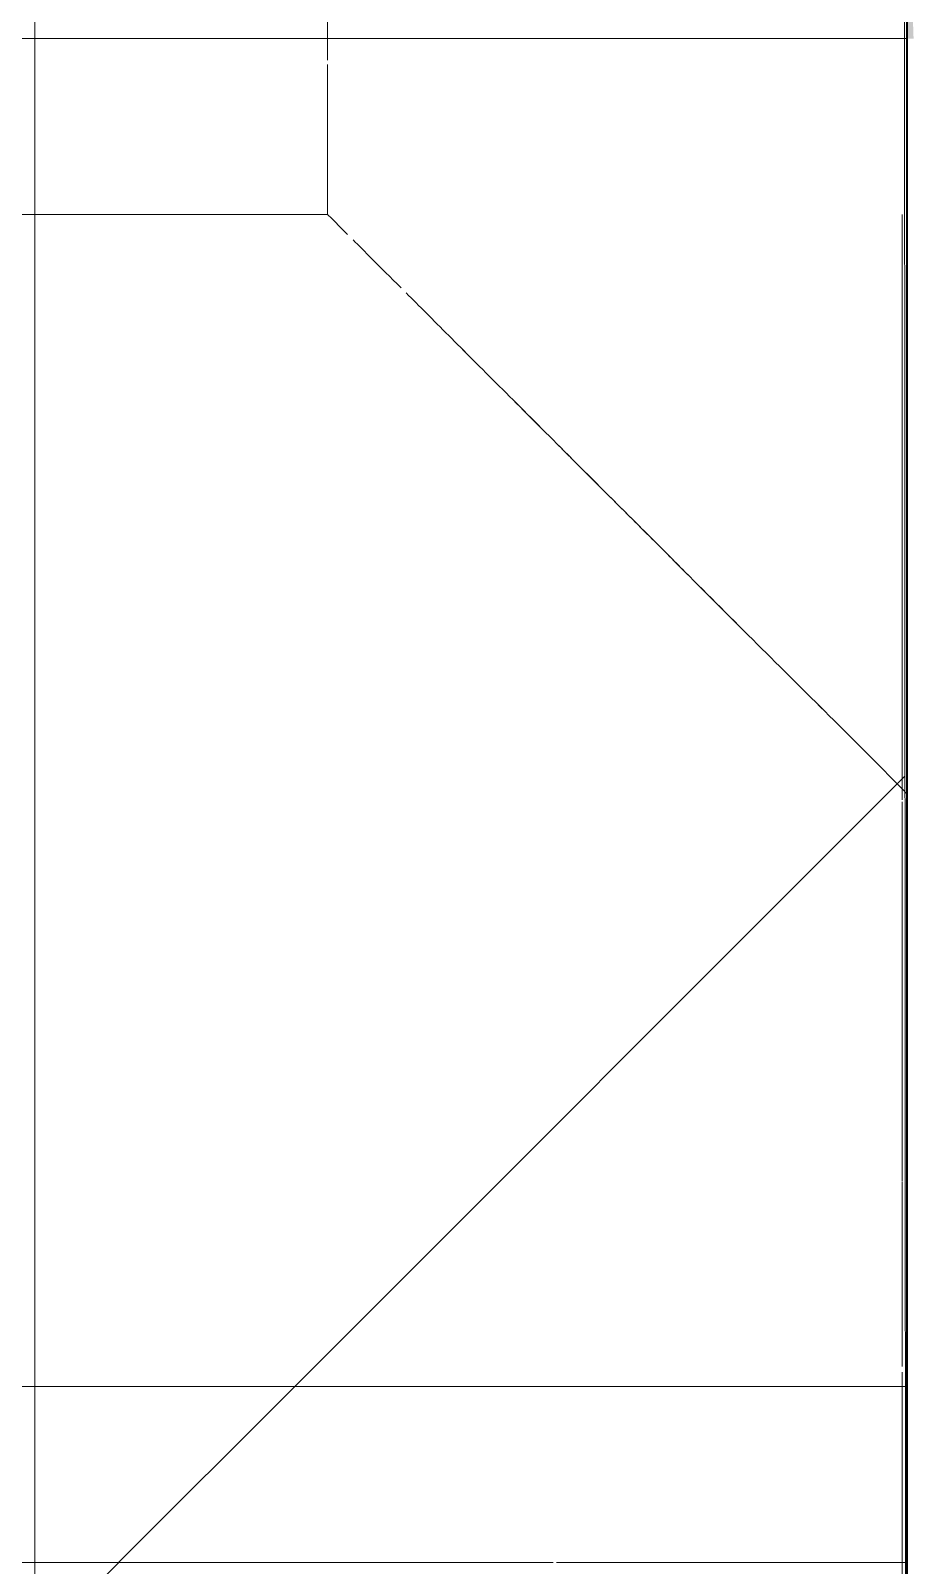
# Model space of a CAD drawing. Header units: millimetres. Extents: x 91786 to 132940, y -1987 to 10096.
# Drawn here: x 124502 to 124532, y 88.9 to 141.3 of the extents above; entities that cross this region are included whole.
import ezdxf

# ---------------------------------------------------------------- set-up
doc = ezdxf.new("R2010")
doc.units = ezdxf.units.MM
for name, color, linetype, lineweight in [('A-DETL-1', 7, 'Continuous', 40), ('A-DETL-GENF', 7, 'Continuous', 9), ('I-WALL', 7, 'Continuous', 9), ('P-SANR-FIXT', 7, 'Continuous', 9), ('P-SANR-FIXT-3', 7, 'Continuous', 18)]:
    doc.layers.add(name, color=color, linetype=linetype, lineweight=lineweight)
doc.layers.add('A-DETL-GENF-1', color=7, linetype='Continuous', lineweight=9, true_color=0xe0e0e0)
doc.layers.add('P-SANR-FIXT-2', color=7, linetype='Continuous', lineweight=9, transparency=0.7)
pattern_1 = [(45, (127032.287, 0), (-35.3553, 35.3553), [])]

# ---------------------------------------------------------------- blocks, each defined once
blk = doc.blocks.new('поддон угловой - 900х900-30799906-Развертка 1_66-4')
at = {"layer": 'P-SANR-FIXT'}
for p, q in [((5860.84, 133.398), (5860.84, 135)), ((5860.84, 128.018), (5860.84, 133.385)), ((5860.84, 121.75), (5860.84, 128)), ((5860.84, 115.022), (5860.84, 121.729)), ((5860.84, 102.021), (5860.84, 114.959)), ((5860.84, 96.633), (5860.84, 102)), ((5860.84, 95.681), (5860.84, 96.615)), ((5860.84, 95), (5860.84, 95.485)), ((5860.84, 92.497), (5860.84, 95)), ((5860.84, 89.894), (5860.84, 92.483)), ((5860.84, 89.003), (5860.84, 89.886)), ((5860.84, 11), (5860.84, 89.003))]:
    blk.add_line(p, q, dxfattribs=at)
blk = doc.blocks.new('сифон - Для раковины-V59-Развертка 1_66-4')
at = {"layer": 'P-SANR-FIXT'}
for p, q in [((5831.224, 211.782), (5831.224, 11)), ((5845.856, 141), (5744.538, 141)), ((5861, 141), (5845.856, 141)), ((5744.538, 89), (5845.856, 89)), ((5845.856, 89), (5848.922, 89)), ((5849.035, 89), (5861, 89))]:
    blk.add_line(p, q, dxfattribs=at)
at = {"layer": 'P-SANR-FIXT-3'}
for p, q in [((5841.224, 161), (5841.224, 140.415)), ((5841.224, 140.114), (5841.224, 135)), ((5831.81, 135), (5812.224, 135)), ((5841.224, 135), (5831.856, 135)), ((5812.224, 95), (5831.81, 95)), ((5831.81, 95), (5861, 95))]:
    blk.add_line(p, q, dxfattribs=at)
for points in [[(5841.906, 134.319), (5841.454, 134.771), (5841.224, 135), (5841.224, 135)], [(5841.224, 135), (5841.224, 135), (5841.454, 134.771), (5841.906, 134.319)], [(5856.048, 120.176), (5855.205, 121.015), (5853.549, 122.674), (5851.98, 124.248), (5851.224, 125)], [(5860.997, 115.231), (5859.328, 116.933), (5857.661, 118.571), (5856.048, 120.176)]]:
    blk.add_open_spline(points, degree=3, dxfattribs=at)
for points, knots in [([(5843.73, 132.493), (5843.364, 132.859), (5842.754, 133.467), (5842.281, 133.942), (5842.092, 134.131)], [0.33893374, 0.33893374, 0.33893374, 0.33893374, 0.375, 0.40587116, 0.40587116, 0.40587116, 0.40587116]), ([(5842.092, 134.131), (5842.281, 133.942), (5842.754, 133.467), (5843.364, 132.859), (5843.73, 132.493)], [0.59412884, 0.59412884, 0.59412884, 0.59412884, 0.625, 0.66106626, 0.66106626, 0.66106626, 0.66106626]), ([(5851.224, 125), (5850.846, 125.376), (5850.105, 126.111), (5848.685, 127.541), (5847.37, 128.858), (5846.177, 130.041), (5845.069, 131.156), (5844.34, 131.885), (5843.904, 132.321)], [0.1666667, 0.1666667, 0.1666667, 0.1666667, 0.1875, 0.2083333, 0.25, 0.2708333, 0.2916667, 0.3333333, 0.3333333, 0.3333333, 0.3333333]), ([(5843.904, 132.321), (5844.34, 131.885), (5845.069, 131.156), (5846.177, 130.04), (5847.37, 128.858), (5849.014, 127.208), (5850.832, 125.388), (5852.372, 123.86), (5853.963, 122.256), (5856.789, 119.43), (5859.328, 116.933), (5860.997, 115.231)], [0.6666667, 0.6666667, 0.6666667, 0.6666667, 0.7083333, 0.7291667, 0.75, 0.7916667, 0.8333333, 0.8541667, 0.875, 0.9166667, 0.9963907, 0.9963907, 0.9963907, 0.9963907])]:
    blk.add_open_spline(points, degree=3, knots=knots, dxfattribs=at)
blk = doc.blocks.new('сифон - Для раковины-V61-Развертка 1_66-4')
at = {"layer": 'P-SANR-FIXT'}
for p, q in [((5831.224, 211.782), (5831.224, 141)), ((5841.224, 141), (5831.224, 141)), ((5831.224, 141), (5831.224, 140.342)), ((5843.904, 141), (5841.381, 141)), ((5845.856, 141), (5844.034, 141)), ((5847.082, 141), (5845.856, 141)), ((5853.368, 141), (5847.082, 141)), ((5858.487, 141), (5853.46, 141)), ((5861, 141), (5858.688, 141)), ((5831.224, 140.114), (5831.224, 135)), ((5831.224, 134.765), (5831.224, 134.447)), ((5831.224, 134.319), (5831.224, 133.599)), ((5831.224, 133.385), (5831.224, 132.321)), ((5831.224, 132.137), (5831.224, 129.384)), ((5831.224, 129.142), (5831.224, 122.526)), ((5831.224, 122.526), (5831.224, 116.882)), ((5831.224, 116.73), (5831.224, 102.192)), ((5831.224, 102), (5831.224, 100.858)), ((5831.224, 100.858), (5831.224, 98.636)), ((5831.224, 98.636), (5831.224, 97.679)), ((5831.224, 97.679), (5831.224, 95.19)), ((5831.224, 95), (5831.224, 89.228)), ((5831.224, 89), (5845.856, 89)), ((5831.224, 89), (5831.224, 11)), ((5845.856, 89), (5848.922, 89)), ((5849.035, 89), (5861, 89))]:
    blk.add_line(p, q, dxfattribs=at)
at = {"layer": 'P-SANR-FIXT-3'}
for p, q in [((5841.224, 161), (5841.224, 141)), ((5841.224, 141), (5841.224, 140.266)), ((5841.224, 140.114), (5841.224, 135)), ((5831.856, 135), (5831.224, 135)), ((5841.224, 135), (5831.856, 135)), ((5831.224, 95), (5831.652, 95)), ((5831.652, 95), (5861, 95))]:
    blk.add_line(p, q, dxfattribs=at)
for points in [[(5841.906, 134.319), (5841.454, 134.771), (5841.224, 135), (5841.224, 135)], [(5841.224, 135), (5841.224, 135), (5841.454, 134.771), (5841.906, 134.319)]]:
    blk.add_open_spline(points, degree=3, dxfattribs=at)
for points, knots in [([(5843.73, 132.493), (5843.364, 132.859), (5842.754, 133.467), (5842.281, 133.942), (5842.092, 134.131)], [0.33893374, 0.33893374, 0.33893374, 0.33893374, 0.375, 0.40587116, 0.40587116, 0.40587116, 0.40587116]), ([(5842.092, 134.131), (5842.281, 133.942), (5842.754, 133.467), (5843.364, 132.859), (5843.73, 132.493)], [0.59412884, 0.59412884, 0.59412884, 0.59412884, 0.625, 0.66106626, 0.66106626, 0.66106626, 0.66106626]), ([(5860.997, 115.231), (5859.328, 116.933), (5856.789, 119.428), (5853.549, 122.674), (5851.588, 124.641), (5850.105, 126.111), (5848.685, 127.541), (5847.37, 128.858), (5846.177, 130.041), (5845.069, 131.156), (5844.34, 131.885), (5843.904, 132.321)], [0.0036093, 0.0036093, 0.0036093, 0.0036093, 0.0833333, 0.125, 0.1666667, 0.1875, 0.2083333, 0.25, 0.2708333, 0.2916667, 0.3333333, 0.3333333, 0.3333333, 0.3333333]), ([(5843.904, 132.321), (5844.34, 131.885), (5845.069, 131.156), (5846.177, 130.04), (5847.37, 128.858), (5849.014, 127.208), (5850.832, 125.388), (5852.372, 123.86), (5853.963, 122.256), (5856.789, 119.43), (5859.328, 116.933), (5860.997, 115.231)], [0.6666667, 0.6666667, 0.6666667, 0.6666667, 0.7083333, 0.7291667, 0.75, 0.7916667, 0.8333333, 0.8541667, 0.875, 0.9166667, 0.9963907, 0.9963907, 0.9963907, 0.9963907])]:
    blk.add_open_spline(points, degree=3, knots=knots, dxfattribs=at)
blk = doc.blocks.new('сифон - Для раковины-V63-Развертка 1_66-4')
at = {"layer": 'P-SANR-FIXT'}
for p, q in [((5831.224, 211.782), (5831.224, 141)), ((5841.224, 141), (5831.224, 141)), ((5831.224, 141), (5831.224, 140.342)), ((5843.904, 141), (5841.381, 141)), ((5845.856, 141), (5844.034, 141)), ((5847.082, 141), (5845.856, 141)), ((5853.368, 141), (5847.082, 141)), ((5858.487, 141), (5853.46, 141)), ((5861, 141), (5858.688, 141)), ((5831.224, 140.114), (5831.224, 135)), ((5831.224, 134.765), (5831.224, 134.447)), ((5831.224, 134.319), (5831.224, 133.599)), ((5831.224, 133.385), (5831.224, 132.321)), ((5831.224, 132.137), (5831.224, 129.384)), ((5831.224, 129.142), (5831.224, 125)), ((5831.224, 125), (5831.224, 122.526)), ((5831.224, 122.526), (5831.224, 117.244)), ((5831.224, 117.244), (5831.224, 116.882)), ((5831.224, 116.73), (5831.224, 102.192)), ((5831.224, 102), (5831.224, 100.858)), ((5831.224, 100.858), (5831.224, 98.636)), ((5831.224, 98.636), (5831.224, 97.679)), ((5831.224, 97.679), (5831.224, 95.19)), ((5831.224, 95), (5831.224, 89.228)), ((5831.224, 89), (5845.856, 89)), ((5831.224, 89), (5831.224, 11)), ((5845.856, 89), (5848.922, 89)), ((5849.035, 89), (5861, 89))]:
    blk.add_line(p, q, dxfattribs=at)
at = {"layer": 'P-SANR-FIXT-3'}
for p, q in [((5841.224, 161), (5841.224, 141)), ((5841.224, 141), (5841.224, 140.266)), ((5841.224, 140.114), (5841.224, 135)), ((5831.856, 135), (5831.224, 135)), ((5841.224, 135), (5831.856, 135)), ((5831.224, 95), (5831.652, 95)), ((5831.652, 95), (5861, 95))]:
    blk.add_line(p, q, dxfattribs=at)
for points in [[(5841.906, 134.319), (5841.454, 134.771), (5841.224, 135), (5841.224, 135)], [(5841.224, 135), (5841.224, 135), (5841.454, 134.771), (5841.906, 134.319)]]:
    blk.add_open_spline(points, degree=3, dxfattribs=at)
for points, knots in [([(5843.73, 132.493), (5843.364, 132.859), (5842.754, 133.467), (5842.281, 133.942), (5842.092, 134.131)], [0.33893374, 0.33893374, 0.33893374, 0.33893374, 0.375, 0.40587116, 0.40587116, 0.40587116, 0.40587116]), ([(5842.092, 134.131), (5842.281, 133.942), (5842.754, 133.467), (5843.364, 132.859), (5843.73, 132.493)], [0.59412884, 0.59412884, 0.59412884, 0.59412884, 0.625, 0.66106626, 0.66106626, 0.66106626, 0.66106626]), ([(5851.224, 125), (5850.846, 125.376), (5850.105, 126.111), (5848.685, 127.541), (5847.37, 128.858), (5846.177, 130.041), (5845.069, 131.156), (5844.34, 131.885), (5843.904, 132.321)], [0.1666667, 0.1666667, 0.1666667, 0.1666667, 0.1875, 0.2083333, 0.25, 0.2708333, 0.2916667, 0.3333333, 0.3333333, 0.3333333, 0.3333333]), ([(5843.904, 132.321), (5844.34, 131.885), (5845.069, 131.156), (5846.177, 130.04), (5846.774, 129.449), (5847.082, 129.142)], [0.66666667, 0.66666667, 0.66666667, 0.66666667, 0.70833333, 0.72916667, 0.75, 0.75, 0.75, 0.75]), ([(5847.082, 129.142), (5847.699, 128.528), (5849.014, 127.208), (5850.832, 125.388), (5852.372, 123.86), (5853.963, 122.256), (5856.789, 119.43), (5859.328, 116.933), (5860.997, 115.231)], [0.75, 0.75, 0.75, 0.75, 0.7916667, 0.8333333, 0.8541667, 0.875, 0.9166667, 0.9963907, 0.9963907, 0.9963907, 0.9963907]), ([(5860.997, 115.231), (5859.328, 116.933), (5856.789, 119.428), (5853.549, 122.674), (5851.98, 124.248), (5851.224, 125)], [0.0036093, 0.0036093, 0.0036093, 0.0036093, 0.0833333, 0.125, 0.1666667, 0.1666667, 0.1666667, 0.1666667])]:
    blk.add_open_spline(points, degree=3, knots=knots, dxfattribs=at)
blk = doc.blocks.new('сифон - Для раковины-V65-Развертка 1_66-4')
at = {"layer": 'P-SANR-FIXT'}
for p, q in [((5831.224, 211.782), (5831.224, 141)), ((5841.224, 141), (5831.224, 141)), ((5831.224, 141), (5831.224, 140.342)), ((5843.904, 141), (5841.381, 141)), ((5845.856, 141), (5844.034, 141)), ((5847.082, 141), (5845.856, 141)), ((5848.624, 141), (5847.082, 141)), ((5853.368, 141), (5848.624, 141)), ((5858.487, 141), (5853.46, 141)), ((5861, 141), (5858.688, 141)), ((5831.224, 140.114), (5831.224, 135)), ((5831.224, 134.765), (5831.224, 134.447)), ((5831.224, 134.319), (5831.224, 133.599)), ((5831.224, 133.385), (5831.224, 132.321)), ((5831.224, 132.137), (5831.224, 129.384)), ((5831.224, 129.142), (5831.224, 127.258)), ((5831.224, 127.258), (5831.224, 125)), ((5831.224, 125), (5831.224, 122.526)), ((5831.224, 122.526), (5831.224, 117.244)), ((5831.224, 117.244), (5831.224, 116.882)), ((5831.224, 116.73), (5831.224, 105)), ((5831.224, 105), (5831.224, 102.192)), ((5831.224, 102), (5831.224, 100.858)), ((5831.224, 100.858), (5831.224, 98.636)), ((5831.224, 98.636), (5831.224, 97.679)), ((5831.224, 97.679), (5831.224, 95.19)), ((5831.224, 95), (5831.224, 89.228)), ((5831.224, 89), (5845.856, 89)), ((5831.224, 89), (5831.224, 11)), ((5845.856, 89), (5848.922, 89)), ((5849.035, 89), (5861, 89))]:
    blk.add_line(p, q, dxfattribs=at)
at = {"layer": 'P-SANR-FIXT-3'}
for p, q in [((5841.224, 161), (5841.224, 141)), ((5841.224, 141), (5841.224, 140.266)), ((5841.224, 140.114), (5841.224, 135)), ((5831.856, 135), (5831.224, 135)), ((5841.224, 135), (5831.856, 135)), ((5831.224, 95), (5831.652, 95)), ((5831.652, 95), (5861, 95))]:
    blk.add_line(p, q, dxfattribs=at)
for points in [[(5841.906, 134.319), (5841.454, 134.771), (5841.224, 135), (5841.224, 135)], [(5841.224, 135), (5841.224, 135), (5841.454, 134.771), (5841.906, 134.319)]]:
    blk.add_open_spline(points, degree=3, dxfattribs=at)
for points, knots in [([(5843.73, 132.493), (5843.364, 132.859), (5842.754, 133.467), (5842.281, 133.942), (5842.092, 134.131)], [0.33893374, 0.33893374, 0.33893374, 0.33893374, 0.375, 0.40587116, 0.40587116, 0.40587116, 0.40587116]), ([(5842.092, 134.131), (5842.281, 133.942), (5842.754, 133.467), (5843.364, 132.859), (5843.73, 132.493)], [0.59412884, 0.59412884, 0.59412884, 0.59412884, 0.625, 0.66106626, 0.66106626, 0.66106626, 0.66106626]), ([(5851.224, 125), (5850.846, 125.376), (5850.105, 126.111), (5848.685, 127.541), (5847.37, 128.858), (5846.177, 130.041), (5845.069, 131.156), (5844.34, 131.885), (5843.904, 132.321)], [0.1666667, 0.1666667, 0.1666667, 0.1666667, 0.1875, 0.2083333, 0.25, 0.2708333, 0.2916667, 0.3333333, 0.3333333, 0.3333333, 0.3333333]), ([(5843.904, 132.321), (5844.34, 131.885), (5845.069, 131.156), (5846.177, 130.04), (5846.774, 129.449), (5847.082, 129.142)], [0.66666667, 0.66666667, 0.66666667, 0.66666667, 0.70833333, 0.72916667, 0.75, 0.75, 0.75, 0.75]), ([(5847.082, 129.142), (5847.699, 128.528), (5849.014, 127.208), (5850.832, 125.388), (5852.372, 123.86), (5853.963, 122.256), (5856.789, 119.43), (5859.328, 116.933), (5860.997, 115.231)], [0.75, 0.75, 0.75, 0.75, 0.7916667, 0.8333333, 0.8541667, 0.875, 0.9166667, 0.9963907, 0.9963907, 0.9963907, 0.9963907]), ([(5860.997, 115.231), (5859.328, 116.933), (5856.789, 119.428), (5853.549, 122.674), (5851.98, 124.248), (5851.224, 125)], [0.0036093, 0.0036093, 0.0036093, 0.0036093, 0.0833333, 0.125, 0.1666667, 0.1666667, 0.1666667, 0.1666667])]:
    blk.add_open_spline(points, degree=3, knots=knots, dxfattribs=at)
blk = doc.blocks.new('сифон - Для раковины-V67-Развертка 1_66-4')
at = {"layer": 'P-SANR-FIXT-2'}
blk.add_hatch(color=256, dxfattribs=at).paths.add_polyline_path([(5861, 141), (5861.224, 141), (5861, 147.392)])
at = {"layer": 'P-SANR-FIXT'}
for p, q in [((5831.224, 211.782), (5831.224, 141)), ((5841.224, 141), (5831.224, 141)), ((5831.224, 141), (5831.224, 140.342)), ((5843.904, 141), (5841.381, 141)), ((5845.856, 141), (5844.034, 141)), ((5847.082, 141), (5845.856, 141)), ((5848.624, 141), (5847.082, 141)), ((5851.224, 141), (5848.624, 141)), ((5853.368, 141), (5851.224, 141)), ((5858.487, 141), (5853.46, 141)), ((5861, 141), (5858.688, 141)), ((5831.224, 140.114), (5831.224, 135)), ((5831.224, 134.765), (5831.224, 134.447)), ((5831.224, 134.319), (5831.224, 133.599)), ((5831.224, 133.385), (5831.224, 132.321)), ((5831.224, 132.137), (5831.224, 129.384)), ((5831.224, 129.142), (5831.224, 127.258)), ((5831.224, 127.258), (5831.224, 125)), ((5831.224, 125), (5831.224, 122.526)), ((5831.224, 122.526), (5831.224, 117.244)), ((5831.224, 117.244), (5831.224, 116.882)), ((5831.224, 116.73), (5831.224, 105)), ((5831.224, 105), (5831.224, 102.192)), ((5831.224, 102), (5831.224, 100.858)), ((5831.224, 100.858), (5831.224, 98.636)), ((5831.224, 98.636), (5831.224, 97.679)), ((5831.224, 97.679), (5831.224, 95.681)), ((5831.224, 95.681), (5831.224, 95.19)), ((5831.224, 95), (5831.224, 89.228)), ((5831.224, 89), (5845.856, 89)), ((5831.224, 89), (5831.224, 11)), ((5845.856, 89), (5848.922, 89)), ((5849.035, 89), (5861, 89))]:
    blk.add_line(p, q, dxfattribs=at)
at = {"layer": 'P-SANR-FIXT-3'}
for p, q in [((5841.224, 161), (5841.224, 141)), ((5841.224, 141), (5841.224, 140.266)), ((5841.224, 140.114), (5841.224, 135)), ((5831.856, 135), (5831.224, 135)), ((5841.224, 135), (5831.856, 135)), ((5831.224, 95), (5831.652, 95)), ((5831.652, 95), (5861, 95))]:
    blk.add_line(p, q, dxfattribs=at)
for points in [[(5841.906, 134.319), (5841.454, 134.771), (5841.224, 135), (5841.224, 135)], [(5841.224, 135), (5841.224, 135), (5841.454, 134.771), (5841.906, 134.319)], [(5847.082, 129.142), (5847.699, 128.528), (5849.014, 127.208), (5850.468, 125.752), (5851.224, 125)], [(5860.997, 115.231), (5859.328, 116.933), (5857.661, 118.571), (5856.048, 120.176)], [(5856.048, 120.176), (5857.661, 118.573), (5859.328, 116.933), (5860.997, 115.231)]]:
    blk.add_open_spline(points, degree=3, dxfattribs=at)
for points, knots in [([(5843.73, 132.493), (5843.364, 132.859), (5842.754, 133.467), (5842.281, 133.942), (5842.092, 134.131)], [0.33893374, 0.33893374, 0.33893374, 0.33893374, 0.375, 0.40587116, 0.40587116, 0.40587116, 0.40587116]), ([(5842.092, 134.131), (5842.281, 133.942), (5842.754, 133.467), (5843.364, 132.859), (5843.73, 132.493)], [0.59412884, 0.59412884, 0.59412884, 0.59412884, 0.625, 0.66106626, 0.66106626, 0.66106626, 0.66106626]), ([(5856.048, 120.176), (5855.205, 121.015), (5853.549, 122.674), (5851.588, 124.641), (5850.105, 126.111), (5848.685, 127.541), (5847.37, 128.858), (5846.177, 130.041), (5845.069, 131.156), (5844.34, 131.885), (5843.904, 132.321)], [0.0833333, 0.0833333, 0.0833333, 0.0833333, 0.125, 0.1666667, 0.1875, 0.2083333, 0.25, 0.2708333, 0.2916667, 0.3333333, 0.3333333, 0.3333333, 0.3333333]), ([(5843.904, 132.321), (5844.34, 131.885), (5845.069, 131.156), (5846.177, 130.04), (5846.774, 129.449), (5847.082, 129.142)], [0.66666667, 0.66666667, 0.66666667, 0.66666667, 0.70833333, 0.72916667, 0.75, 0.75, 0.75, 0.75]), ([(5851.224, 125), (5851.602, 124.624), (5852.372, 123.86), (5853.963, 122.256), (5855.205, 121.014), (5856.048, 120.176)], [0.83333333, 0.83333333, 0.83333333, 0.83333333, 0.85416667, 0.875, 0.91666667, 0.91666667, 0.91666667, 0.91666667])]:
    blk.add_open_spline(points, degree=3, knots=knots, dxfattribs=at)
blk = doc.blocks.new('Начало раскладки_красным - Начало раскладки_красным-V73-Развертка 1_66-4')
at = {"layer": 'A-DETL-GENF'}
blk.add_line((5860.982, 30), (5860.845, 264.77), dxfattribs=at)

msp = doc.modelspace()

# ---------------------------------------------------------------- hatches: boundary and pattern name
at = {"layer": 'A-DETL-GENF-1'}
h = msp.add_hatch(dxfattribs=at)
h.set_pattern_fill('FP_31', color=256, style=0, pattern_type=2)
h.set_pattern_definition(pattern_1)
h.paths.add_polyline_path([(124331.895, 0), (124531.735, 0), (124531.735, 11), (124502.12, 11), (124501.845, 89), (124415.433, 89), (124415.433, 95), (124341.064, 95), (124341.064, 75), (124332.12, 75), (124332.12, 155), (124341.064, 155), (124341.064, 135), (124415.433, 135), (124415.433, 141), (124502.12, 141), (124502.12, 211.782), (124512.12, 211.782), (124512.12, 235), (124331.895, 235), (124331.895, 55.862)])
h.paths.add_polyline_path([(124489.324, 498.989), (124488.844, 499.099), (124489.019, 498.975)])
h.paths.add_polyline_path([(124429.956, 400), (124531.895, 400), (124531.895, 503.073), (124531.152, 502.889), (124530.701, 502.593), (124528.803, 501.995), (124526.476, 500.514), (124524.028, 499.57), (124520.895, 499.708), (124517.57, 500.278), (124515.604, 500.142), (124515.324, 501.084), (124515.09, 501.321), (124510.915, 501.048), (124485.892, 498.667), (124480.768, 498.24), (124483.103, 498.317), (124480.208, 497.816), (124467.444, 495.611), (124453.961, 490.924), (124442.246, 483.265), (124433.852, 472.727), (124428.975, 457.663), (124418.905, 400), (124419.703, 400)])
h.paths.add_polyline_path([(124404.532, 535.539), (124404.621, 535.715), (124404.621, 535.561)])
h.paths.add_polyline_path([(124505.461, 545.536), (124505.798, 545.02), (124506.297, 544.734), (124507.123, 543.632), (124506.921, 542.952), (124507.142, 544.105), (124506.921, 544.332), (124505.462, 545.534)])
h.paths.add_polyline_path([(124505.844, 541.554), (124506.028, 542.128), (124505.824, 541.789), (124505.832, 541.703)])
h.paths.add_polyline_path([(124464.421, 534.613), (124464.419, 534.429), (124462.431, 534.094), (124462.517, 534.308), (124463.589, 534.48)])
h.paths.add_polyline_path([(124459.658, 533.471), (124461.842, 534.01), (124462.517, 533.769), (124460.422, 533.405), (124459.635, 533.462)])
h.paths.add_polyline_path([(124445.4, 524.196), (124444.277, 523.95), (124444.945, 524.064)])
h.paths.add_polyline_path([(124440.88, 520.526), (124440.138, 520.628), (124440.164, 520.554)])
h.paths.add_polyline_path([(124437.173, 517.016), (124437.913, 517.674), (124438.451, 517.957), (124438.222, 517.252), (124437.567, 516.832), (124437.167, 516.909)])
h.paths.add_polyline_path([(124453.84, 508.833), (124455.788, 509.257), (124454.149, 509.197), (124452.495, 508.964)])
h.paths.add_polyline_path([(124444.315, 508.022), (124437.321, 507.619), (124438.942, 507.542), (124444.79, 508.063)])
h.paths.add_polyline_path([(124465.05, 510.25), (124465.171, 510.021), (124469.714, 510.648), (124465.171, 510.264)])
h.paths.add_polyline_path([(124489.485, 512.444), (124487.161, 512.275), (124485.739, 511.801), (124485.85, 511.651), (124488.76, 512.348)])
h.paths.add_polyline_path([(124331.895, 400), (124373.165, 400), (124388.541, 493.98), (124392.124, 513.974), (124392.344, 514.013), (124392.601, 514.615), (124392.601, 515.922), (124394.882, 515.761), (124397.084, 520.141), (124399.304, 522.927), (124401.614, 522.831), (124399.654, 523.822), (124393.46, 528.027), (124394.611, 534.373), (124398.416, 534.857), (124398.351, 535.077), (124398.762, 534.857), (124399.355, 534.828), (124410.162, 536.096), (124411.455, 536.28), (124411.984, 536.075), (124412.666, 536.293), (124414.007, 536.4), (124414.127, 536.494), (124421.339, 537.436), (124506.36, 545.336), (124506.951, 544.999), (124507.57, 544.022), (124507.591, 543.087), (124506.978, 542.047), (124505.51, 541.522), (124491.692, 540.431), (124491.209, 540.607), (124490.229, 540.352), (124490.229, 540.167), (124481.21, 539.203), (124480.026, 538.94), (124478.617, 538.609), (124470.9, 536.982), (124470.703, 536.736), (124470.428, 536.452), (124457.693, 532.848), (124458.148, 532.821), (124461.744, 533.385), (124461.407, 533.1), (124460.562, 532.723), (124459.292, 532.473), (124458.148, 532.338), (124457.816, 531.974), (124454.668, 530.294), (124452.462, 529.435), (124453.115, 529.241), (124451.397, 528.558), (124450.992, 528.558), (124450.632, 528.064), (124450.481, 527.968), (124449.948, 527.613), (124450.338, 527.475), (124447.402, 526.324), (124447.402, 525.922), (124446.346, 525.448), (124446.346, 525.19), (124444.706, 523.592), (124441.759, 522.199), (124442.464, 521.962), (124441.683, 521.489), (124441.86, 521.342), (124441.322, 520.846), (124440.133, 520.083), (124440.657, 520.036), (124440.378, 519.576), (124438.837, 518.448), (124438.273, 518.531), (124436.874, 517.42), (124436.908, 517.122), (124437.069, 516.967), (124436.58, 516.458), (124436.695, 516.087), (124436.08, 514.896), (124435.419, 514.725), (124435.407, 514.519), (124434.721, 514.104), (124434.803, 513.053), (124434.449, 512.49), (124434.102, 512.629), (124433.531, 512.094), (124433.773, 511.62), (124433.906, 511.407), (124434.173, 511.247), (124433.563, 510.529), (124431.147, 510.862), (124431.341, 509.452), (124433.495, 509.093), (124433.28, 508.05), (124443.223, 508.072), (124445.049, 508.227), (124448.209, 508.818), (124448.209, 509.002), (124460.19, 510.015), (124462.529, 510.05), (124466.819, 510.606), (124489.917, 512.829), (124490.173, 512.592), (124489.917, 512.391), (124491.068, 512.511), (124498.283, 513.32), (124500.383, 513.243), (124501.457, 513.452), (124507.806, 514.006), (124507.806, 513.737), (124510.34, 514.087), (124510.831, 514.286), (124517.329, 514.752), (124518.696, 514.806), (124521.16, 515.115), (124517.934, 515.06), (124517.934, 515.223), (124528.9, 516.259), (124531.895, 516.592), (124531.895, 600), (124331.895, 600), (124331.895, 483.002)])
h.paths.add_polyline_path([(124482.219, 499.072), (124482.219, 499.266), (124482.063, 499.09)])
h.paths.add_polyline_path([(124508.698, 501.206), (124508.664, 501.365), (124508.664, 501.207)])
h.paths.add_polyline_path([(124445.117, 508.707), (124446.856, 508.931), (124446.28, 508.818)])
h.paths.add_polyline_path([(124462.944, 510.078), (124463.512, 510.282), (124463.266, 510.137)])
h.paths.add_polyline_path([(124471.954, 510.687), (124471.437, 510.804), (124471.116, 510.73)])
h.paths.add_polyline_path([(124505.037, 513.652), (124504.482, 513.755), (124504.85, 513.669)])
h.paths.add_polyline_path([(124511.596, 514.373), (124512.137, 514.601), (124511.681, 514.385)])
h.paths.add_polyline_path([(124526.063, 515.314), (124525.426, 515.401), (124524.688, 515.317)])
h.paths.add_polyline_path([(124427.926, 518.138), (124438.942, 524.617), (124443.731, 527.162), (124443.286, 526.463), (124444.67, 527.46), (124445.843, 528.275), (124435.482, 522.545), (124427.896, 518.143)])
h.paths.add_polyline_path([(124448.548, 529.031), (124451.259, 530.071), (124452.096, 530.36), (124451.866, 530.503), (124454.668, 531.27), (124453.107, 531.212), (124453.107, 531.531), (124450.487, 530.127), (124448.725, 529.145)])
h.paths.add_polyline_path([(124458.755, 532.045), (124458.398, 532.267), (124458.898, 532.099)])
h.paths.add_polyline_path([(124476.078, 537.91), (124486.549, 539.622), (124484.093, 538.989), (124476.182, 537.916)])
h.paths.add_polyline_path([(124489.068, 539.948), (124490.778, 540.044), (124490.021, 539.975), (124489.225, 539.952)])
h = msp.add_hatch(dxfattribs=at)
h.set_pattern_fill('FP_31', color=256, style=0, pattern_type=2)
h.set_pattern_definition(pattern_1)
h.paths.add_polyline_path([(124502.12, 11), (124531.735, 11), (124531.735, 89), (124502.12, 89), (124502.12, 25.352)])
h.paths.add_polyline_path([(124339.77, 75), (124341.064, 75), (124341.064, 155), (124332.12, 155), (124332.12, 75)])
h.paths.add_polyline_path([(124501.845, 89), (124502.12, 89.228), (124501.845, 95), (124415.433, 95), (124415.433, 89), (124483.872, 89)])
h.paths.add_polyline_path([(124502.12, 141), (124512.12, 141), (124512.12, 161), (124509.62, 161), (124509.867, 168), (124512.12, 168), (124512.12, 211.782), (124502.12, 211.782), (124502.12, 147.392)])
h.paths.add_polyline_path([(124483.12, 135), (124502.12, 135), (124501.845, 141), (124415.433, 141), (124415.433, 135), (124476.12, 135)])
h.paths.add_polyline_path([(124501.845, 235), (124512.12, 235), (124512.12, 251), (124509.62, 251), (124509.62, 258), (124510.831, 258.133), (124514.423, 260.069), (124514.024, 260.212), (124515.324, 260.86), (124515.402, 260.893), (124516.13, 261.804), (124517.17, 262.967), (124518.422, 264.763), (124435.451, 265), (124435.451, 400), (124331.895, 400), (124331.895, 399.127), (124367.975, 264.792), (124331.895, 264.749), (124331.895, 235), (124429.956, 235)])
h = msp.add_hatch(dxfattribs=at)
h.set_pattern_fill('FP_31', color=256, style=0, pattern_type=2)
h.set_pattern_definition(pattern_1)
h.paths.add_polyline_path([(124502.12, 89), (124531.735, 89.003), (124531.735, 95), (124502.12, 95), (124502.12, 89.228)])
h.paths.add_polyline_path([(124506.139, 135), (124512.12, 135), (124512.12, 141), (124502.12, 141), (124502.12, 135), (124504.993, 135)])
h.paths.add_polyline_path([(124458.182, 265), (124495.573, 265), (124531.661, 400), (124435.451, 400), (124435.451, 265), (124450.188, 265)])
h = msp.add_hatch(dxfattribs=at)
h.set_pattern_fill('FP_31', color=256, style=0, pattern_type=2)
h.set_pattern_definition(pattern_1)
h.paths.add_polyline_path([(124502.12, 95), (124501.845, 135), (124415.433, 135), (124415.433, 134.319), (124476.12, 134.319), (124476.12, 133.385), (124415.433, 133.385), (124415.433, 132.321), (124476.12, 132.137), (124476.12, 97.679), (124415.433, 97.679), (124415.433, 96.615), (124476.12, 96.615), (124476.12, 95.681), (124415.433, 95.681), (124415.433, 95), (124501.845, 95)])
h.paths.add_polyline_path([(124515.761, 141), (124531.895, 141), (124531.895, 211.782), (124512.12, 211.782), (124512.12, 168), (124509.62, 168), (124509.701, 161), (124512.12, 161), (124512.277, 141), (124514.929, 141)])
h.paths.add_polyline_path([(124512.12, 235), (124531.895, 235), (124531.692, 264.77), (124518.422, 264.555), (124515.198, 260.806), (124513.917, 259.965), (124513.33, 259.612), (124510.62, 258), (124509.62, 258), (124509.62, 251), (124512.12, 251), (124512.12, 238.922)])
h = msp.add_hatch(dxfattribs=at)
h.set_pattern_fill('FP_31', color=256, style=0, pattern_type=2)
h.set_pattern_definition(pattern_1)
h.paths.add_polyline_path([(124502.577, 100.858), (124503.142, 100.858), (124503.142, 102.264), (124502.12, 102), (124502.12, 100.858)])
h.paths.add_polyline_path([(124502.12, 106.692), (124503.142, 106.783), (124503.142, 109.824), (124502.12, 109.824), (124502.12, 108.271)])
h.paths.add_polyline_path([(124502.12, 111.831), (124503.142, 111.939), (124503.142, 117.365), (124502.12, 117.244), (124502.12, 113.27)])
h.paths.add_polyline_path([(124517.977, 140.114), (124519.417, 140.211), (124519.519, 141), (124517.977, 141), (124517.977, 140.221)])
h = msp.add_hatch(dxfattribs=at)
h.set_pattern_fill('FP_31', color=256, style=0, pattern_type=2)
h.set_pattern_definition(pattern_1)
h.paths.add_polyline_path([(124502.12, 98.636), (124503.142, 98.687), (124503.142, 100.858), (124502.12, 100.858)])
h.paths.add_polyline_path([(124502.12, 122.526), (124503.142, 122.653), (124503.142, 125), (124502.12, 125), (124502.12, 123.341)])
h.paths.add_polyline_path([(124517.977, 140.114), (124517.977, 141), (124514.799, 141), (124514.902, 140.114), (124517.12, 140.114)])
h = msp.add_hatch(dxfattribs=at)
h.set_pattern_fill('FP_31', color=256, style=0, pattern_type=2)
h.set_pattern_definition(pattern_1)
h.paths.add_polyline_path([(124503.142, 129.142), (124503.142, 131.151), (124502.12, 131.048), (124502.12, 129.142), (124502.721, 129.142)])
h.paths.add_polyline_path([(124523.797, 137.517), (124524.145, 140.114), (124522.12, 140.114), (124522.12, 137.517)])
h.paths.add_polyline_path([(124513.235, 140.114), (124514.799, 140.246), (124514.799, 141), (124512.801, 141), (124512.801, 140.114)])
h = msp.add_hatch(dxfattribs=at)
h.set_pattern_fill('FP_31', color=256, style=0, pattern_type=2)
h.set_pattern_definition(pattern_1)
h.paths.add_polyline_path([(124506.139, 95), (124531.895, 95), (124531.735, 133.385), (124528.634, 133.508), (124529.142, 137.517), (124519.104, 137.806), (124519.404, 140.114), (124512.801, 140.261), (124512.801, 141), (124512.12, 141), (124512.12, 135), (124502.12, 134.765), (124502.12, 132.321), (124503.142, 132.137), (124503.142, 111.939), (124506.139, 112.255), (124506.139, 109.824), (124503.142, 109.824), (124503.142, 106.783), (124506.139, 107.05), (124506.139, 105), (124503.142, 105), (124503.142, 95.681), (124502.12, 95.681), (124502.12, 95), (124504.396, 95)])
h = msp.add_hatch(dxfattribs=at)
h.set_pattern_fill('FP_31', color=256, style=0, pattern_type=2)
h.set_pattern_definition(pattern_1)
h.paths.add_polyline_path([(124521.772, 140.114), (124522.12, 140.19), (124522.12, 141), (124519.519, 141), (124519.404, 140.114), (124520.895, 140.114)])
h = msp.add_hatch(dxfattribs=at)
h.set_pattern_fill('FP_31', color=256, style=0, pattern_type=2)
h.set_pattern_definition(pattern_1)
h.paths.add_polyline_path([(124524.145, 140.114), (124524.263, 141), (124522.12, 141), (124522.12, 140.114)])
h = msp.add_hatch(dxfattribs=at)
h.set_pattern_fill('FP_31', color=256, style=0, pattern_type=2)
h.set_pattern_definition(pattern_1)
h.paths.add_polyline_path([(124526.943, 140.114), (124526.943, 141), (124524.263, 141), (124524.355, 140.114)])
h = msp.add_hatch(dxfattribs=at)
h.set_pattern_fill('FP_31', color=256, style=0, pattern_type=2)
h.set_pattern_definition(pattern_1)
h.paths.add_polyline_path([(124526.943, 140.114), (124529.474, 140.134), (124529.382, 141), (124526.943, 141), (124526.943, 140.153)])
h = msp.add_hatch(dxfattribs=at)
h.set_pattern_fill('FP_31', color=256, style=0, pattern_type=2)
h.set_pattern_definition(pattern_1)
h.paths.add_polyline_path([(124531.895, 140.114), (124531.735, 141), (124529.584, 141), (124529.471, 140.114), (124531.735, 140.114)])
h = msp.add_hatch(dxfattribs=at)
h.set_pattern_fill('FP_31', color=256, style=0, pattern_type=2)
h.set_pattern_definition(pattern_1)
h.paths.add_polyline_path([(124503.142, 125), (124503.142, 127.379), (124502.12, 127.258), (124502.12, 125), (124502.7, 125)])
h.paths.add_polyline_path([(124529.142, 137.517), (124531.895, 137.522), (124531.735, 140.114), (124529.471, 140.114), (124529.15, 137.583)])
h = msp.add_hatch(dxfattribs=at)
h.set_pattern_fill('FP_31', color=256, style=0, pattern_type=2)
h.set_pattern_definition(pattern_1)
h.paths.add_polyline_path([(124502.12, 127.258), (124503.142, 127.379), (124503.142, 129.142), (124502.12, 129.142), (124502.12, 128)])
h.paths.add_polyline_path([(124526.943, 137.517), (124529.15, 137.583), (124529.348, 140.114), (124526.943, 140.114), (124526.943, 137.632)])
h = msp.add_hatch(dxfattribs=at)
h.set_pattern_fill('FP_31', color=256, style=0, pattern_type=2)
h.set_pattern_definition(pattern_1)
h.paths.add_polyline_path([(124502.12, 95.681), (124503.142, 95.681), (124503.142, 97.679), (124502.12, 97.679), (124502.12, 96.254)])
h.paths.add_polyline_path([(124523.797, 137.517), (124526.943, 137.632), (124526.943, 140.114), (124524.145, 140.114), (124523.821, 137.701)])
h = msp.add_hatch(dxfattribs=at)
h.set_pattern_fill('FP_31', color=256, style=0, pattern_type=2)
h.set_pattern_definition(pattern_1)
h.paths.add_polyline_path([(124506.139, 105), (124506.139, 107.05), (124503.142, 106.783), (124503.142, 105), (124504.545, 105)])
h.paths.add_polyline_path([(124506.139, 109.824), (124506.139, 112.255), (124503.142, 111.939), (124503.142, 109.824), (124504.617, 109.824)])
h.paths.add_polyline_path([(124502.12, 131.048), (124503.142, 131.151), (124503.142, 132.321), (124502.12, 132.137)])
h.paths.add_polyline_path([(124529.088, 133.385), (124531.895, 133.393), (124531.735, 137.517), (124529.142, 137.517), (124528.618, 133.385)])
h.paths.add_polyline_path([(124519.066, 137.517), (124522.12, 137.739), (124522.12, 140.114), (124519.404, 140.114), (124519.104, 137.806)])
h = msp.add_hatch(dxfattribs=at)
h.set_pattern_fill('FP_31', color=256, style=0, pattern_type=2)
h.set_pattern_definition(pattern_1)
h.paths.add_polyline_path([(124503.142, 97.679), (124503.142, 98.687), (124502.12, 98.636), (124502.12, 97.679), (124502.561, 97.679)])
h.paths.add_polyline_path([(124502.12, 117.244), (124503.142, 117.365), (124503.142, 122.653), (124502.12, 122.526), (124502.12, 120.176)])
h = msp.add_hatch(dxfattribs=at)
h.set_pattern_fill('FP_31', color=256, style=0, pattern_type=2)
h.set_pattern_definition(pattern_1)
h.paths.add_polyline_path([(124503.142, 105), (124503.142, 106.783), (124502.12, 106.692), (124502.12, 105), (124502.598, 105)])
h.paths.add_polyline_path([(124502.12, 109.824), (124503.142, 109.824), (124503.142, 111.939), (124502.12, 111.831)])
h = msp.add_hatch(dxfattribs=at)
h.set_pattern_fill('FP_31', color=256, style=0, pattern_type=2)
h.set_pattern_definition(pattern_1)
h.paths.add_polyline_path([(124502.12, 102.192), (124503.142, 102.264), (124503.142, 105), (124502.12, 105), (124502.12, 103.612)])

# ---------------------------------------------------------------- linework, layer by layer
at = {"layer": 'A-DETL-1'}
msp.add_line((124531.895, 0), (124531.895, 264.77), dxfattribs=at)
at = {"layer": 'I-WALL'}
for p, q in [((124531.895, 167.731), (124531.895, 140.116)), ((124531.895, 140.114), (124531.895, 137.522)), ((124531.895, 137.517), (124531.895, 133.393)), ((124531.895, 133.385), (124531.895, 128.01)), ((124531.895, 128), (124531.895, 121.741)), ((124531.895, 121.729), (124531.895, 115.224)), ((124531.895, 114.976), (124531.895, 102.012)), ((124531.895, 102), (124531.895, 96.626)), ((124531.895, 96.615), (124531.895, 95.681)), ((124531.895, 95.487), (124531.895, 92.491)), ((124531.895, 92.483), (124531.895, 89.891)), ((124531.895, 89.886), (124531.895, 0))]:
    msp.add_line(p, q, dxfattribs=at)

# ---------------------------------------------------------------- block references
at = {"layer": 'A-DETL-GENF'}
msp.add_blockref('Начало раскладки_красным - Начало раскладки_красным-V73-Развертка 1_66-4', (118670.895, 0), dxfattribs=at)
at = {"layer": 'P-SANR-FIXT'}
for name in ['сифон - Для раковины-V59-Развертка 1_66-4', 'сифон - Для раковины-V61-Развертка 1_66-4', 'сифон - Для раковины-V63-Развертка 1_66-4', 'сифон - Для раковины-V65-Развертка 1_66-4', 'сифон - Для раковины-V67-Развертка 1_66-4', 'поддон угловой - 900х900-30799906-Развертка 1_66-4']:
    msp.add_blockref(name, (118670.895, 0), dxfattribs=at)

doc.saveas('drawing.dxf')
